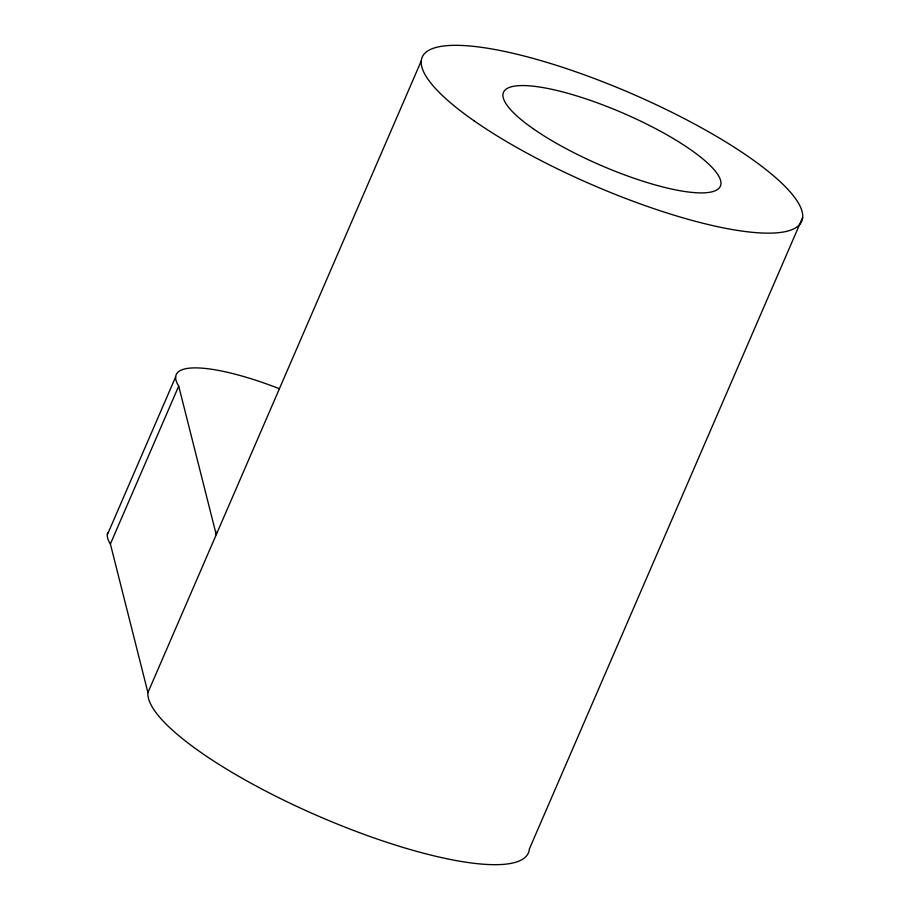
<?xml version="1.0" encoding="UTF-8"?>
<svg xmlns="http://www.w3.org/2000/svg" width="910" height="910" viewBox="0 0 910 910"><rect width="100%" height="100%" fill="white"/><g stroke="black" fill="none" stroke-linecap="round" stroke-linejoin="round"><path stroke-width="1.36" d="M107.334 534.761L175.653 376.876M802.665 217.422L529.381 848.962A206.763 49.675 23.4 0 1 334.209 822.788A206.763 49.675 23.4 0 1 147.92 692.578L110.383 543.975L178.713 386.09A118.152 28.381 23.4 0 1 279.427 388.729M147.92 692.578L421.216 61.038M178.713 386.09L216.25 534.693A206.763 49.675 23.4 0 1 216.739 532.088M110.383 543.975A118.152 28.381 23.4 0 1 107.96 532.35M473.939 120.723A206.763 49.675 23.4 0 0 795.021 228.228A206.763 49.675 23.4 0 0 566.873 68.739A206.763 49.675 23.4 0 0 473.939 120.723M533.078 128.651A118.152 28.381 23.4 0 0 716.557 190.088A118.152 28.381 23.4 0 0 586.188 98.951A118.152 28.381 23.4 0 0 533.078 128.651"/></g></svg>
